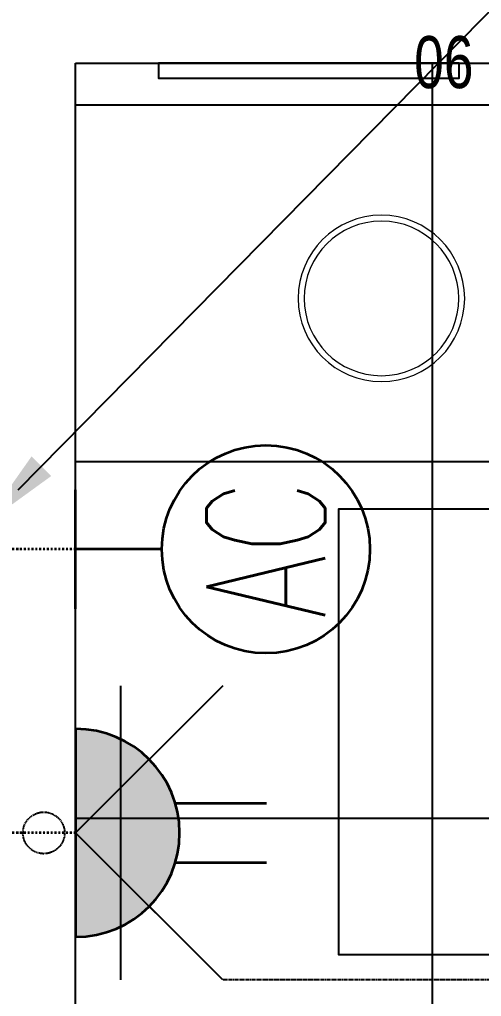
# Model space of a CAD drawing. Extents: x -178977 to 231842, y -29287 to 19916.
# Drawn here: x 35282 to 36059, y 690 to 2333 of the extents above; entities that cross this region are included whole.
import ezdxf
from ezdxf import colors
from ezdxf.entities.mleader import LeaderData, LeaderLine
from ezdxf.enums import TextEntityAlignment as Align
from ezdxf.math import Vec2, Vec3

# ---------------------------------------------------------------- set-up
doc = ezdxf.new("R2010")
doc.units = 0
doc.header["$LTSCALE"] = 0.25
doc.linetypes.add('DASHDOT', pattern=[25.4, 12.7, -6.35, 0, -6.35])
doc.linetypes.add('HIDDEN', pattern=[9.525, 6.35, -3.175])
for name, color, linetype, lineweight in [('01-First Floor-FUR$0$72_EGR_EQP_TAG', 142, 'Continuous', 5), ('01-First Floor-FUR$0$LOADING', 253, 'Continuous', 5), ('01-First Floor-FUR$0$Walls', 251, 'Continuous', 5), ('E-LITE-CIRC', 6, 'Continuous', 25), ('E-LITE-CLNG-CNDT', 6, 'DASHDOT', 35), ('E-LITE-EXIT-NUMB', 6, 'Continuous', 25), ('E-POWR-CIRC-NUMB', 6, 'Continuous', 25), ('E-POWR-CLNG-CNDT', 6, 'DASHDOT', 35), ('E-POWR-FLOR-CNDT', 6, 'HIDDEN', 25), ('E-POWR-WALL @ 100', 4, 'Continuous', 35)]:
    doc.layers.add(name, color=color, linetype=linetype, lineweight=lineweight)
doc.layers.add('01-First Floor-FUR$0$FALSE CEILING', color=251, linetype='Continuous')
doc.layers.add('E-POWR-IDEN', color=101, linetype='Continuous')
doc.styles.add('01-First Floor-FUR$0$X3G_ENTITY_257CFD', font='swisscl.ttf', dxfattribs={"height": 200})
doc.styles.add('DC_SIMPLEX', font='SIMPLEX.shx', dxfattribs={"width": 0.7})

# ---------------------------------------------------------------- blocks, each defined once
blk = doc.blocks.new('01-First Floor-FUR$0$WM00001-P')
at = {"layer": '01-First Floor-FUR$0$LOADING'}
for radius in [0.14, 0.13]:
    blk.add_circle((0, 0), radius, dxfattribs=at)
blk = doc.blocks.new('01-First Floor-FUR')
at = {"layer": '01-First Floor-FUR$0$FALSE CEILING', "linetype": 'Continuous'}
for p, q in [((35976, -810), (35976, 2260)), ((35376, 2190), (39376, 2190)), ((35376, 1590), (39376, 1590)), ((35376, 990), (39376, 990))]:
    blk.add_line(p, q, dxfattribs=at)
at = {"layer": '01-First Floor-FUR$0$FALSE CEILING'}
blk.add_lwpolyline([(35376, 2260), (39376, 2260), (39376, -810), (35376, -810)], close=True, dxfattribs=at)
at = {"layer": '01-First Floor-FUR$0$FALSE CEILING', "elevation": -0.1}
blk.add_lwpolyline([(35515.2, 2260), (35515.2, 2235), (36021.2, 2235), (36021.2, 2260), (35515.2, 2260)], dxfattribs=at)
blk.add_lwpolyline([(37318.5, 1510), (37318.5, 760), (35818.5, 760), (35818.5, 1510)], close=True, dxfattribs=at)
at = {"layer": '01-First Floor-FUR$0$LOADING', "elevation": -0.1}
blk.add_lwpolyline([(35515.2, 2260), (35515.2, 2235), (36021.2, 2235), (36021.2, 2260), (35515.2, 2260)], dxfattribs=at)
blk.add_lwpolyline([(37318.5, 1510), (37318.5, 760), (35818.5, 760), (35818.5, 1510)], close=True, dxfattribs=at)
at = {"layer": '01-First Floor-FUR$0$Walls'}
for p, q in [((39376, 2260), (35376, 2260)), ((35376, 2260), (35376, 370))]:
    blk.add_line(p, q, dxfattribs=at)
at = {"layer": '01-First Floor-FUR$0$LOADING', "extrusion": (2.24019e-05, -2.26055e-18, -1), "xscale": 1000, "yscale": 1000, "zscale": 1000, "rotation": 180}
blk.add_blockref('01-First Floor-FUR$0$WM00001-P', (-35890.4, 1864.2, 0.9), dxfattribs=at)
at = {"layer": '01-First Floor-FUR$0$72_EGR_EQP_TAG', "insert": (35995.3, 2305.5, -0.1), "char_height": 87.47, "attachment_point": 2, "style": '01-First Floor-FUR$0$X3G_ENTITY_257CFD'}
blk.add_mtext('06', dxfattribs=at)
blk = doc.blocks.new('*U146')
h = blk.add_hatch(color=253)
edge = h.paths.add_edge_path()
edge.add_line((-1.75, 0), (1.75, 0))
edge.add_arc((0, 0), 1.75, 180, 360, ccw=False)
for p, q in [((-0.5, -1.677), (-0.5, -3.211)), ((0.5, -1.677), (0.5, -3.211))]:
    blk.add_line(p, q)
blk.add_lwpolyline([(-1.75, 0, 1), (1.75, 0)], format="xyb", close=True)
at = {"layer": 'Defpoints'}
for p, q in [((-2.475, -2.475), (0, 0)), ((2.475, -2.475), (0, 0)), ((2.475, -0.758), (-2.475, -0.758))]:
    blk.add_line(p, q, dxfattribs=at)
at = {"layer": 'E-LITE-EXIT-NUMB', "style": 'DC_SIMPLEX', "width": 0.7, "flags": 8}
blk.add_attdef('TYPE', text='', height=2, rotation=360, dxfattribs=at).set_placement((-2.682, 5.238), align=Align.RIGHT)
blk.add_attdef('CIRCUIT', (2.682, 5.238), '', height=2, rotation=360, dxfattribs=at)
blk = doc.blocks.new('ARR0W')
at = {"color": 45}
blk.add_ellipse((0, 0), major_axis=(0.4, 0), ratio=0.4, dxfattribs=at)
at = {"color": 45, "ltscale": 0.5}
blk.add_solid([(-1.4, 0.167), (-0.4, 0), (-1.4, -0.167)], dxfattribs=at)
blk = doc.blocks.new('*U127')
for p, q in [((0, 1.45), (0, 0)), ((1, 0), (-1, 0))]:
    blk.add_line(p, q)
blk.add_circle((0, 3.2), 1.75)
at = {"layer": 'E-POWR-CIRC-NUMB', "style": 'DC_SIMPLEX', "width": 0.7, "flags": 8}
blk.add_attdef('CIRCUIT', (3.364, 5.671), '', height=2, rotation=360, dxfattribs=at)
at = {"layer": 'E-POWR-IDEN', "style": 'DC_SIMPLEX', "width": 0.7, "flags": 8}
blk.add_attdef('TYPE', text='', height=2, rotation=360, dxfattribs=at).set_placement((0, 3.2), align=Align.MIDDLE_CENTER)

msp = doc.modelspace()

# ---------------------------------------------------------------- linework, layer by layer
at = {"layer": 'E-POWR-CLNG-CNDT'}
for points in [[(35376, 1442.2), (34826, 1442.2)], [(35376, 965), (34826, 965)]]:
    msp.add_lwpolyline(points, dxfattribs=at)
at = {"layer": 'E-POWR-FLOR-CNDT'}
msp.add_lwpolyline([(39252.3, 70.2), (39128.5, 193.9), (39128.5, 617.5, 0.414214), (39028.5, 717.5), (35623.5, 717.5), (35499.7, 841.3)], format="xyb", dxfattribs=at)
msp.add_circle((35322.5, 965), 35, dxfattribs=at)

# ---------------------------------------------------------------- block references
at = {"layer": 'E-LITE-CLNG-CNDT'}
msp.add_blockref('01-First Floor-FUR', (0, 0), dxfattribs=at)
at = {"layer": 'E-POWR-WALL @ 100'}
ref = msp.add_blockref('*U127', (35376, 1442.2), dxfattribs=dict(at, xscale=100, yscale=100, zscale=100, rotation=270))
ref.add_attrib('TYPE', 'AC', dxfattribs={"layer": 'E-POWR-IDEN', "height": 200, "rotation": 90, "style": 'DC_SIMPLEX', "width": 0.7, "flags": 8}).set_placement((35696, 1442.2), align=Align.MIDDLE_CENTER)
at = {"layer": 'E-POWR-WALL @ 100', "xscale": 100, "yscale": 100, "zscale": 100, "rotation": 90.00000000000001}
msp.add_blockref('*U146', (35376, 965), dxfattribs=at)

# ---------------------------------------------------------------- leaders
at = {"layer": 'E-LITE-CIRC'}
ml = msp.add_multileader_mtext('Standard', dxfattribs=at)
ml.set_content('{\\Fdc_el_romans|c0;\\W0.8;TO\\Fromans|c0; \\Fsimplex|c0;PP-\\Fdc_el_romans|c0;F1\\Fsimplex|c0;/M42}', color=256, style='DC_SIMPLEX')
ml.set_leader_properties()
ml.set_arrow_properties(name='ARR0W')
ml.build(insert=Vec2(0, 0))
ml.multileader.update_dxf_attribs({"dogleg_length": 200, "arrow_head_size": 140, "scale": 100})
ctx = ml.context
ctx.base_point, ctx.scale, ctx.char_height, ctx.arrow_head_size, ctx.landing_gap_size, ctx.plane_origin, ctx.plane_x_axis, ctx.plane_y_axis = Vec3(36244.7, 2411.9, 0), 100, 200, 140, 140, Vec3(23032.4, -4913.2, 0), Vec3(1, -0.000001, 0), Vec3(0.000001, 1, 0)
notes = []
notes.append((ctx, [(1, (1, 1, 0), (36135.9, 2411.9, 0), (1, -0.000001, 0), 108.8, [(0, [(35181, 1442.2, 0)], 0, [])])]))
ctx.mtext.insert, ctx.mtext.text_direction, ctx.mtext.rotation, ctx.mtext.flow_direction = Vec3(36384.7, 2545.2, 0), Vec3(1, -0.000001, 0), 6.283185, 5
ml = msp.add_multileader_mtext('Standard', dxfattribs=at)
ml.set_content('{\\Fdc_el_romans|c0;\\W0.8;TO\\Fromans|c0; \\Fsimplex|c0;PP-\\Fdc_el_romans|c0;F1\\Fsimplex|c0;/M47}', color=256, style='DC_SIMPLEX')
ml.set_leader_properties()
ml.set_arrow_properties(name='ARR0W')
ml.build(insert=Vec2(0, 0))
ml.multileader.update_dxf_attribs({"dogleg_length": 200, "arrow_head_size": 140, "scale": 100})
ctx = ml.context
ctx.base_point, ctx.scale, ctx.char_height, ctx.arrow_head_size, ctx.landing_gap_size, ctx.plane_origin, ctx.plane_x_axis, ctx.plane_y_axis = Vec3(26205.3, 1055.7, 0), 100, 200, 140, 140, Vec3(12871.9, -6258.5, 0), Vec3(1, -0.000001, 0), Vec3(0.000001, 1, 0)
notes.append((ctx, [(1, (1, 1, 0), (26096.5, 1055.7, 0), (1, -0.000001, 0), 108.8, [(0, [(25215.6, 97, 0)], 0, [])])]))
ctx.mtext.insert, ctx.mtext.text_direction, ctx.mtext.rotation, ctx.mtext.width, ctx.mtext.flow_direction = Vec3(26345.3, 1189, 0), Vec3(1, -0.000001, 0), 6.283185, 1876.98, 5
for ctx, leaders in notes:
    for number, flags, end, landing, length, lines in leaders:
        leader = LeaderData()
        leader.index, (leader.has_last_leader_line, leader.has_dogleg_vector, leader.attachment_direction) = number, flags
        leader.last_leader_point, leader.dogleg_vector, leader.dogleg_length = Vec3(end), Vec3(landing), length
        for number, points, colour, breaks in lines:
            line = LeaderLine()
            line.index, line.vertices, line.color, line.breaks = number, Vec3.list(points), colors.encode_raw_color(colour), breaks
            leader.lines.append(line)
        ctx.leaders.append(leader)

doc.saveas('drawing.dxf')
